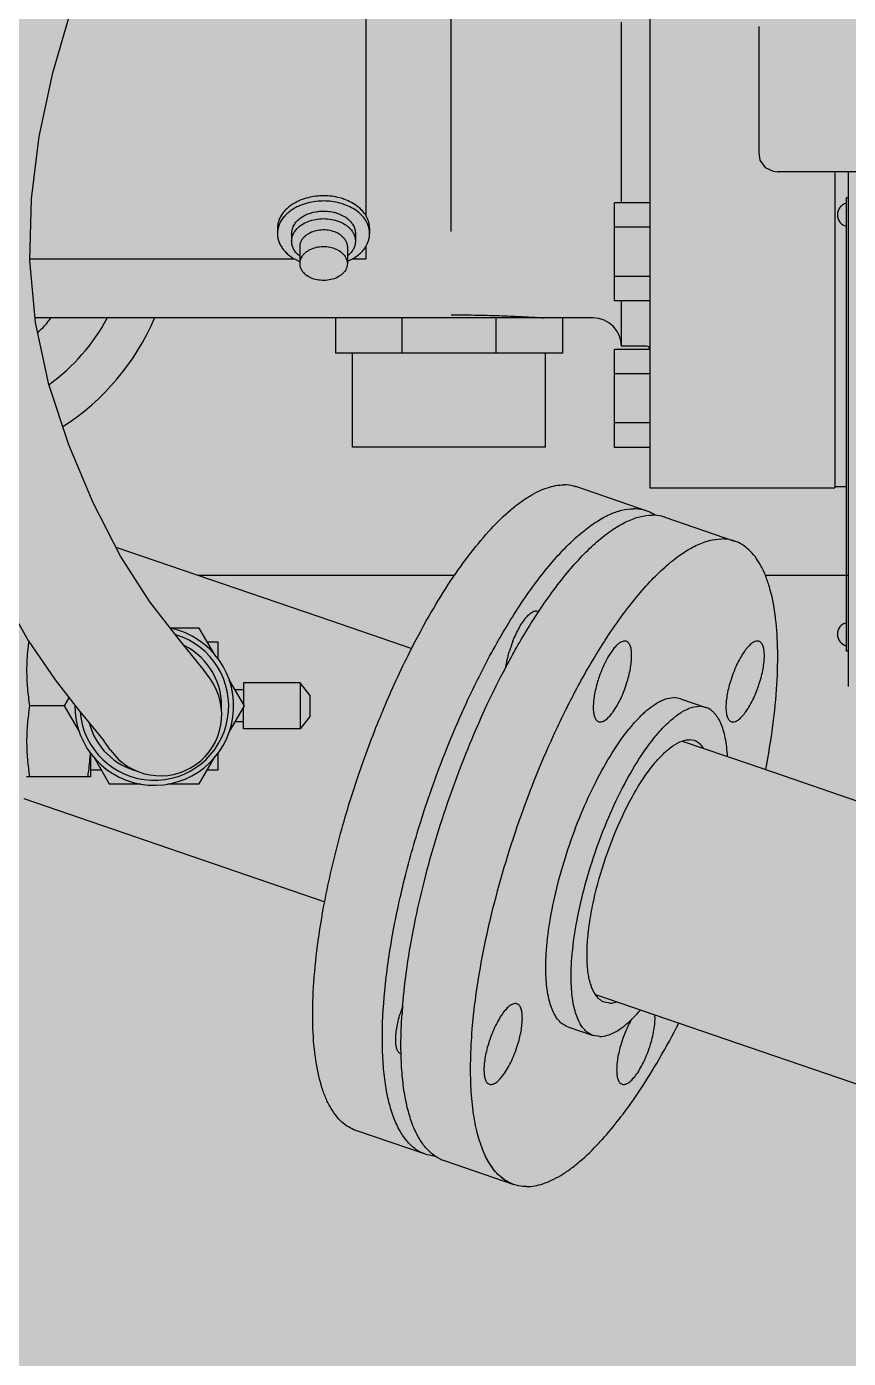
# Model space of a CAD drawing. Extents: x -18489 to 195597, y -1599 to 112111.
# Drawn here: x -16812.35 to -16793.97, y 1534.16 to 1563.96 of the extents above; entities that cross this region are included whole.
import ezdxf

# ---------------------------------------------------------------- set-up
doc = ezdxf.new("R2010")
doc.units = 0
doc.header["$LTSCALE"] = 100
for name, color, linetype in [('188K-SM-03-F10-MECH-EQ-Y2257103$0$0 Xref', 8, 'Continuous'), ('188K-SM-03-F10-MECH-EQ-Y2257103$0$M-EQU-FOUNDATION', 8, 'Continuous'), ('188K-SM-03-F10-MECH-EQ-Y2257103$0$Micron CUP L10 HVAC EQU$0$M-MECH-EQU', 136, 'Continuous'), ('188K-SM-03-F10-MECH-EQ-Y2257103$0$Micron CUP L10 HVAC EQU$0$M-PHASE1 AREA', 252, 'Continuous')]:
    doc.layers.add(name, color=color, linetype=linetype)
pattern_1 = [(50, (4473.52, 709.2), (54.6554, -4.78173), [5.715, -62.865]), (355, (4473.52, 709.2), (-10.57303, 57.31705), [4.572, -50.29218]), (100.45144, (4478.076, 708.8), (44.08237, 52.53533), [4.857, -53.42707]), (46.1842, (4473.52, 724.44), (81.32371, -12.6127), [8.5725, -94.2975]), (96.63556, (4480.3, 723.39), (71.22124, 74.22784), [7.2855, -80.14068]), (351.18415, (4473.52, 724.44), (71.22124, 74.22784), [6.858, -75.43792]), (21, (4481.14, 720.63), (45.48432, -30.67956), [5.715, -62.865]), (326, (4481.14, 720.63), (18.54061, 55.25639), [4.572, -50.292]), (71.45144, (4484.93, 718.07), (64.02493, 24.57683), [4.857, -53.42698]), (37.5, (4473.521, 709.2), (0.926581, 25.366512), [0, -49.6824, 0, -51.054, 0, -50.4825]), (7.5, (4473.52, 709.2), (20.0459, 30.054172), [0, -29.1084, 0, -48.5394, 0, -19.2405]), (327.5, (4456.529, 709.2), (40.677179, -1.718623), [0, -19.05, 0, -59.436, 0, -78.867]), (317.5, (4448.91, 709.2), (44.438754, 7.62795), [0, -24.765, 0, -39.4716, 0, -56.007])]

# ---------------------------------------------------------------- blocks, each defined once
blk = doc.blocks.new('188K-SM-03-F10-MECH-EQ-Y2257103$0$Micron CUP L10 HVAC EQU$0$A$C0c53ceb0')
at = {"layer": '188K-SM-03-F10-MECH-EQ-Y2257103$0$Micron CUP L10 HVAC EQU$0$M-PHASE1 AREA'}
for p, q in [((-6552.64863, 6612.74855), (-6552.64863, 6362.18751)), ((-6597.05185, 6419.57979), (-6597.05185, 6582.57755)), ((-6616.0818, 6423.06533), (-6616.0818, 6567.44712)), ((-6686.13452, 6455.14345), (-6681.886, 6469.76566)), ((-6558.99194, 6426.02698), (-6558.99194, 6466.44595)), ((-6528.29029, 6465.44931), (-6528.29029, 6437.16532)), ((-6689.17047, 6440.84187), (-6686.13452, 6455.14345)), ((-6690.92038, 6426.89927), (-6689.17047, 6440.84187)), ((-6528.29024, 6437.16659), (-6528.00289, 6435.57803)), ((-6528.00289, 6435.57803), (-6526.84024, 6433.94153)), ((-6526.84024, 6433.94153), (-6525.04075, 6433.07151)), ((-6525.04075, 6433.07151), (-6524.08415, 6432.97517)), ((-6499.47718, 6432.975), (-6524.09996, 6432.975)), ((-6511.29019, 6432.975), (-6511.29019, 6362.18751)), ((-6508.2454, 6432.975), (-6508.2454, 6317.78936)), ((-6691.27552, 6413.10517), (-6690.92038, 6426.89927)), ((-6508.65137, 6325.65), (-6508.65137, 6427.14308)), ((-6508.2454, 6427.14308), (-6508.65137, 6427.14308)), ((-6560.56509, 6404.05308), (-6560.56509, 6426.02698)), ((-6552.64863, 6426.02698), (-6560.56509, 6426.02698)), ((-6552.64863, 6420.5335), (-6560.56509, 6420.5335)), ((-6635.90467, 6420.30021), (-6635.90467, 6419.134)), ((-6632.72667, 6419.134), (-6632.72667, 6417.42955)), ((-6618.46689, 6419.134), (-6618.46689, 6417.42955)), ((-6615.28889, 6420.30021), (-6615.28889, 6419.134)), ((-6630.92517, 6416.17363), (-6630.92517, 6412.4059)), ((-6620.26839, 6416.17363), (-6620.26839, 6412.4059)), ((-6616.0818, 6413.48239), (-6616.0818, 6416.36887)), ((-6689.9986, 6399.25726), (-6691.27552, 6413.10517)), ((-6691.26581, 6413.48239), (-6632.07664, 6413.48239)), ((-6619.11692, 6413.48239), (-6616.0818, 6413.48239)), ((-6552.64863, 6409.54655), (-6560.56509, 6409.54655)), ((-6552.64863, 6404.05308), (-6560.56509, 6404.05308)), ((-6558.99194, 6393.90409), (-6558.99194, 6404.05308)), ((-6565.33526, 6400.24741), (-6690.0899, 6400.24741)), ((-6622.93259, 6400.24741), (-6622.93259, 6392.3817)), ((-6608.06927, 6400.24741), (-6608.06927, 6392.3817)), ((-6587.04936, 6400.24741), (-6587.04936, 6392.3817)), ((-6572.18604, 6400.24741), (-6572.18604, 6392.3817)), ((-6686.99442, 6385.38094), (-6689.9986, 6399.25726)), ((-6553.40982, 6393.90409), (-6558.99194, 6393.90409)), ((-6572.18604, 6392.3817), (-6622.93259, 6392.3817)), ((-6619.1266, 6371.32188), (-6619.1266, 6392.3817)), ((-6575.99203, 6371.32188), (-6575.99203, 6392.3817)), ((-6560.56509, 6371.24544), (-6560.56509, 6393.21934)), ((-6552.64863, 6393.21934), (-6560.56509, 6393.21934)), ((-6552.64863, 6387.72586), (-6560.56509, 6387.72586)), ((-6682.52157, 6371.82259), (-6686.99442, 6385.38094)), ((-6552.64863, 6376.73892), (-6560.56509, 6376.73892)), ((-6677.09435, 6358.84104), (-6682.52157, 6371.82259)), ((-6575.99203, 6371.32188), (-6619.1266, 6371.32188)), ((-6552.64863, 6371.24544), (-6560.56509, 6371.24544)), ((-6553.42083, 6357.07988), (-6568.98906, 6362.41756)), ((-6552.64863, 6362.18751), (-6511.29019, 6362.18751)), ((-6508.65137, 6362.44124), (-6511.29019, 6362.44124)), ((-6671.01346, 6346.93289), (-6677.09435, 6358.84104)), ((-6549.25296, 6355.6509), (-6533.68474, 6350.31322)), ((-6672.05087, 6348.96443), (-6624.01095, 6332.4936)), ((-6664.46543, 6336.71387), (-6671.01346, 6346.93289)), ((-6653.63404, 6342.65009), (-6624.01095, 6342.65009)), ((-6624.01095, 6342.65009), (-6596.26945, 6342.65009)), ((-6526.84126, 6342.65009), (-6522.84772, 6342.65009)), ((-6522.84772, 6342.65009), (-6508.2454, 6342.65009)), ((-6698.00861, 6339.23412), (-6691.66425, 6328.07411)), ((-6657.84782, 6328.28248), (-6664.46543, 6336.71387)), ((-6624.01095, 6332.4936), (-6605.87738, 6326.27638)), ((-6691.66425, 6328.07411), (-6685.64093, 6319.24847)), ((-6653.36964, 6330.85152), (-6659.8642, 6330.85152)), ((-6652.23806, 6321.29579), (-6657.84782, 6328.28248)), ((-6649.88579, 6324.81731), (-6653.36964, 6330.85152)), ((-6649.16855, 6327.67986), (-6651.53849, 6327.67986)), ((-6649.16855, 6323.92429), (-6649.16855, 6327.67986)), ((-6508.2454, 6325.65), (-6508.65137, 6325.65)), ((-6685.64093, 6319.24847), (-6680.44921, 6312.61748)), ((-6650.87329, 6319.36307), (-6652.25679, 6321.32232)), ((-6643.29827, 6313.40739), (-6646.68692, 6319.2767)), ((-6643.49575, 6316.97551), (-6645.35833, 6316.97551)), ((-6643.49575, 6318.56134), (-6643.49575, 6313.74944)), ((-6630.80912, 6318.56134), (-6643.49575, 6318.56134)), ((-6630.80912, 6318.56134), (-6630.80912, 6308.25345)), ((-6628.67963, 6315.78614), (-6630.80912, 6318.56134)), ((-6683.58375, 6313.40739), (-6691.32646, 6313.40739)), ((-6682.51585, 6315.25705), (-6683.58375, 6313.40739)), ((-6683.58375, 6313.40739), (-6680.19511, 6307.53809)), ((-6646.68692, 6307.53809), (-6643.29827, 6313.40739)), ((-6643.49575, 6308.25345), (-6643.49575, 6313.06535)), ((-6628.67963, 6315.78614), (-6628.67963, 6311.02865)), ((-6545.78162, 6315.03065), (-6547.2368, 6315.26707)), ((-6545.78162, 6315.03066), (-6540.12045, 6313.08968)), ((-6540.12045, 6313.08967), (-6541.57563, 6313.32609)), ((-6680.44921, 6312.61748), (-6676.5575, 6307.92401)), ((-6628.67963, 6311.02865), (-6630.80912, 6308.25345)), ((-6676.5575, 6307.92401), (-6674.63667, 6305.50865)), ((-6643.49575, 6309.83928), (-6645.35833, 6309.83928)), ((-6630.80912, 6308.25345), (-6643.49575, 6308.25345)), ((-6673.23805, 6303.5366), (-6674.63667, 6305.50865)), ((-6545.41599, 6305.54676), (-6530.44701, 6300.41454)), ((-6542.6715, 6305.64911), (-6543.83183, 6305.83765)), ((-6677.71348, 6302.8905), (-6677.71348, 6297.54237)), ((-6676.99623, 6301.99748), (-6673.51238, 6295.96327)), ((-6653.36964, 6295.96327), (-6649.88579, 6301.99748)), ((-6649.16855, 6299.13493), (-6649.16855, 6302.8905)), ((-6677.71348, 6299.13493), (-6675.34354, 6299.13493)), ((-6651.53849, 6299.13493), (-6649.16855, 6299.13493)), ((-6530.44701, 6300.41454), (-6522.84772, 6297.80907)), ((-6677.71528, 6297.54224), (-6691.98414, 6297.54224)), ((-6673.51238, 6295.96327), (-6666.44486, 6295.96327)), ((-6660.43716, 6295.96327), (-6653.36964, 6295.96327)), ((-6522.84772, 6297.80907), (-6503.81777, 6291.28451)), ((-6692.62027, 6292.65497), (-6625.31755, 6269.57975)), ((-6564.77537, 6248.82244), (-6530.44701, 6237.05271)), ((-6561.59032, 6246.89638), (-6562.75065, 6247.08493)), ((-6570.96288, 6241.58533), (-6565.3017, 6239.64435)), ((-6563.84652, 6239.40794), (-6565.3017, 6239.64436)), ((-6530.44701, 6237.05271), (-6348.01529, 6174.50469)), ((-6602.79585, 6213.06942), (-6618.36407, 6218.4071)), ((-6598.62798, 6211.64044), (-6585.21554, 6207.04189)), ((-6585.21554, 6207.04189), (-6583.05975, 6206.30276))]:
    blk.add_line(p, q, dxfattribs=at)
for centre, radius, start, end in [((-6508.06499, 6423.33709), 2.62893, 102.8882277, 257.1117723), ((-6627.29664, 6416.20454), 5.83906, 129.8408753, 132.6766715), ((-6627.1529, 6416.0348), 6.06149, 128.88864, 129.8562715), ((-6624.44721, 6417.19072), 6.74451, 54.7555958, 57.5184151), ((-6623.74253, 6416.37064), 5.61228, 45.6272029, 46.99343), ((-6623.67759, 6416.43741), 5.51914, 45.2805899, 45.6243518), ((-6623.89706, 6418.65259), 5.8377, 308.5389586, 313.6285733), ((-6626.40248, 6423.49144), 11.52164, 244.948865, 246.842348), ((-6627.14588, 6418.83221), 6.07203, 229.7327654, 231.3009778), ((-6624.77996, 6423.46483), 11.4928, 293.1588691, 296.1903204), ((-6713.05165, 6421.26727), 33.85766, 314.0803287, 321.6232168), ((-6713.05165, 6421.26727), 44.40322, 306.0008512, 331.6940682), ((-6713.05165, 6421.26727), 53.9182, 302.761164, 337.019385), ((-6565.33526, 6393.90409), 6.34332, 0, 90), ((-6553.40982, 6393.1429), 0.7612, 0, 90), ((-6556.19867, 6349.00805), 8.53644, 59.7059698, 71.0096544), ((-6556.41972, 6348.62311), 8.98033, 56.1536562, 59.7270916), ((-6577.98392, 6333.63286), 1.06798, 59.7421955, 71.0148668), ((-6508.06499, 6329.45599), 2.62893, 102.8882277, 257.1117723), ((-6663.44101, 6313.40739), 17.76129, 179.4918713, 78.067415), ((-6663.44101, 6313.40739), 16.63994, 184.7585806, 73.1852429), ((-6454.26149, 6257.97268), 129.07766, 147.0766609, 147.2622384), ((-6663.44101, 6313.40739), 15.06538, 355.3712204, 63.1956997), ((-6556.73274, 6317.41715), 28.51465, 158.4672812, 163.2349179), ((-6662.07019, 6311.47035), 13.70034, 215.3903264, 35.1800948), ((-6663.44101, 6313.40739), 15.06538, 194.5690991, 256.3611286), ((-6524.41103, 6281.73989), 42.22364, 140.4148793, 141.1806173), ((-6526.4487, 6283.42633), 39.57861, 139.0674371, 140.4167), ((-6581.08815, 6236.25123), 28.6096, 159.4954625, 163.2275387), ((-6486.7038, 6236.42292), 121.60391, 175.3740211, 176.2145527), ((-6595.87864, 6219.64597), 8.46448, 243.8675943, 251.046)]:
    blk.add_arc(centre, radius, start, end, dxfattribs=at)
for points, knots in [([(-6630.36557, 6426.76206), (-6631.16445, 6426.46727), (-6632.30173, 6425.90923), (-6633.60794, 6424.92253), (-6634.4217, 6424.1103), (-6635.07307, 6423.22552), (-6635.54914, 6422.28357), (-6635.83942, 6421.30238), (-6635.90467, 6420.6317), (-6635.90467, 6420.30021)], [0, 0, 0, 0, 0.282453329, 0.415182561, 0.541745185, 0.662447936, 0.77810747, 0.890044774, 1, 1, 1, 1]), ([(-6625.59678, 6427.58898), (-6626.00928, 6427.58898), (-6627.62605, 6427.52054), (-6629.23469, 6427.17936), (-6630.36557, 6426.76206)], [0, 0, 0, 0, 0.254957247, 1, 1, 1, 1]), ([(-6625.59678, 6426.42278), (-6626.00928, 6426.42278), (-6627.62605, 6426.35434), (-6629.23469, 6426.01316), (-6630.36557, 6425.59585)], [0, 0, 0, 0, 0.254957247, 1, 1, 1, 1]), ([(-6620.82799, 6426.76206), (-6621.19884, 6426.89891), (-6622.74326, 6427.38583), (-6624.37402, 6427.58898), (-6625.59678, 6427.58898)], [0, 0, 0, 0, 0.244303598, 1, 1, 1, 1]), ([(-6620.82799, 6425.59585), (-6621.19884, 6425.7327), (-6622.74326, 6426.21962), (-6624.37402, 6426.42278), (-6625.59678, 6426.42278)], [0, 0, 0, 0, 0.244303598, 1, 1, 1, 1]), ([(-6616.06268, 6423.07089), (-6616.29746, 6423.47487), (-6616.87601, 6424.2559), (-6617.98179, 6425.26751), (-6619.31512, 6426.12587), (-6620.30709, 6426.56984), (-6620.82799, 6426.76206)], [0, 0, 0, 0, 0.228329103, 0.471045062, 0.728675928, 1, 1, 1, 1]), ([(-6630.36557, 6425.59585), (-6631.16445, 6425.30106), (-6632.30173, 6424.74303), (-6633.60794, 6423.75633), (-6634.4217, 6422.9441), (-6635.07307, 6422.05932), (-6635.54914, 6421.11737), (-6635.83942, 6420.13617), (-6635.90467, 6419.46549), (-6635.90467, 6419.134)], [0, 0, 0, 0, 0.282453329, 0.415182561, 0.541745185, 0.662447936, 0.77810747, 0.890044774, 1, 1, 1, 1]), ([(-6630.36385, 6422.88302), (-6630.14243, 6423.02381), (-6629.18381, 6423.55924), (-6628.11589, 6423.8882), (-6627.29404, 6424.03066)], [0, 0, 0, 0, 0.23929935, 1, 1, 1, 1]), ([(-6627.29404, 6424.03066), (-6626.96321, 6424.088), (-6625.63197, 6424.24807), (-6624.26743, 6424.14064), (-6623.29124, 6423.90473)], [0, 0, 0, 0, 0.250558288, 1, 1, 1, 1]), ([(-6623.29124, 6423.90473), (-6623.06624, 6423.85035), (-6622.2073, 6423.60871), (-6621.38265, 6423.23511), (-6620.82522, 6422.88014)], [0, 0, 0, 0, 0.259403393, 1, 1, 1, 1]), ([(-6616.06268, 6421.90469), (-6616.29746, 6422.30866), (-6616.87601, 6423.08969), (-6617.98179, 6424.10131), (-6619.31512, 6424.95966), (-6620.30709, 6425.40364), (-6620.82799, 6425.59585)], [0, 0, 0, 0, 0.228329103, 0.471045062, 0.728675928, 1, 1, 1, 1]), ([(-6632.72666, 6419.134), (-6632.72668, 6419.48754), (-6632.61649, 6420.21325), (-6632.13665, 6421.23415), (-6631.37227, 6422.15305), (-6630.72095, 6422.65597), (-6630.36385, 6422.88302)], [0, 0, 0, 0, 0.229878134, 0.469193344, 0.724849465, 1, 1, 1, 1]), ([(-6632.72666, 6417.42955), (-6632.72667, 6417.70499), (-6632.66096, 6418.26498), (-6632.37048, 6419.07443), (-6631.89844, 6419.83599), (-6631.48423, 6420.2857), (-6631.25471, 6420.49736)], [0, 0, 0, 0, 0.236311373, 0.47868463, 0.732142065, 1, 1, 1, 1]), ([(-6630.95835, 6420.75286), (-6630.82035, 6420.86418), (-6630.2261, 6421.30241), (-6629.56103, 6421.64119), (-6629.03882, 6421.84472)], [0, 0, 0, 0, 0.240318239, 1, 1, 1, 1]), ([(-6629.03882, 6421.84472), (-6628.5001, 6422.0547), (-6627.35939, 6422.36926), (-6625.58598, 6422.52382), (-6623.81324, 6422.3655), (-6622.67366, 6422.04849), (-6622.13577, 6421.83731)], [0, 0, 0, 0, 0.246137616, 0.500095833, 0.754005293, 1, 1, 1, 1]), ([(-6622.13577, 6421.83731), (-6621.99235, 6421.781), (-6621.44205, 6421.54723), (-6620.91755, 6421.25072), (-6620.55519, 6420.99449)], [0, 0, 0, 0, 0.257701899, 1, 1, 1, 1]), ([(-6620.55519, 6422.69894), (-6620.23663, 6422.47369), (-6619.65739, 6421.98165), (-6618.9834, 6421.10391), (-6618.56294, 6420.14251), (-6618.46692, 6419.46502), (-6618.4669, 6419.134)], [0, 0, 0, 0, 0.273138985, 0.528101816, 0.76826059, 1, 1, 1, 1]), ([(-6620.55519, 6420.99449), (-6620.49806, 6420.9541), (-6620.27601, 6420.79166), (-6620.0645, 6420.6147), (-6619.91449, 6420.47477)], [0, 0, 0, 0, 0.254324237, 1, 1, 1, 1]), ([(-6619.79413, 6420.3591), (-6619.58602, 6420.15301), (-6619.21126, 6419.71771), (-6618.7864, 6418.98936), (-6618.52571, 6418.22039), (-6618.46691, 6417.69057), (-6618.4669, 6417.42955)], [0, 0, 0, 0, 0.266460067, 0.519561979, 0.762529675, 1, 1, 1, 1]), ([(-6615.28889, 6420.30021), (-6615.28889, 6420.53724), (-6615.32194, 6421.01416), (-6615.46984, 6421.7208), (-6615.71444, 6422.41336), (-6615.93723, 6422.85504), (-6616.06268, 6423.07089)], [0, 0, 0, 0, 0.244493334, 0.491275134, 0.742487277, 1, 1, 1, 1]), ([(-6615.28889, 6419.134), (-6615.28889, 6419.37103), (-6615.32194, 6419.84796), (-6615.46984, 6420.5546), (-6615.71444, 6421.24716), (-6615.93723, 6421.68884), (-6616.06268, 6421.90469)], [0, 0, 0, 0, 0.244493334, 0.491275134, 0.742487277, 1, 1, 1, 1]), ([(-6635.90467, 6419.134), (-6635.90467, 6418.83396), (-6635.8514, 6418.22814), (-6635.61388, 6417.33761), (-6635.22303, 6416.47594), (-6634.68584, 6415.65674), (-6634.01109, 6414.89186), (-6632.92167, 6413.94116), (-6631.96127, 6413.3716), (-6631.28105, 6413.05364)], [0, 0, 0, 0, 0.11174478, 0.225149291, 0.341705381, 0.462607147, 0.588678042, 0.720351669, 1, 1, 1, 1]), ([(-6631.07056, 6414.19902), (-6631.3271, 6414.41636), (-6631.79112, 6414.88171), (-6632.3233, 6415.68196), (-6632.65211, 6416.5399), (-6632.72664, 6417.13662), (-6632.72666, 6417.42955)], [0, 0, 0, 0, 0.269589268, 0.523473206, 0.765125106, 1, 1, 1, 1]), ([(-6621.82904, 6418.83783), (-6622.21503, 6419.11077), (-6623.09787, 6419.56203), (-6624.56443, 6419.92422), (-6626.11536, 6419.97702), (-6627.62353, 6419.71593), (-6628.76977, 6419.24206), (-6629.5457, 6418.72345), (-6630.03179, 6418.28648), (-6630.42292, 6417.80258), (-6630.70999, 6417.28143), (-6630.88561, 6416.73448), (-6630.92514, 6416.35892), (-6630.92516, 6416.17363)], [0, 0, 0, 0, 0.127053078, 0.263099053, 0.403097074, 0.541096162, 0.67159514, 0.73291269, 0.791219579, 0.846585546, 0.899365164, 0.950204551, 1, 1, 1, 1]), ([(-6621.82904, 6418.83783), (-6621.59097, 6418.66949), (-6621.15809, 6418.30177), (-6620.65438, 6417.64581), (-6620.34018, 6416.92732), (-6620.26838, 6416.42101), (-6620.2684, 6416.17363)], [0, 0, 0, 0, 0.273135441, 0.528102832, 0.768261134, 1, 1, 1, 1]), ([(-6618.4669, 6417.42955), (-6618.46688, 6417.16097), (-6618.52928, 6416.61535), (-6618.80537, 6415.82513), (-6619.25468, 6415.07923), (-6619.64992, 6414.63621), (-6619.86915, 6414.42709)], [0, 0, 0, 0, 0.236865489, 0.479520859, 0.732808027, 1, 1, 1, 1]), ([(-6616.06268, 6416.36331), (-6615.93723, 6416.57917), (-6615.71444, 6417.02084), (-6615.46984, 6417.7134), (-6615.32194, 6418.42004), (-6615.28889, 6418.89697), (-6615.28889, 6419.134)], [0, 0, 0, 0, 0.257512723, 0.508724866, 0.755506666, 1, 1, 1, 1]), ([(-6621.82904, 6415.07009), (-6622.21503, 6415.34303), (-6623.09787, 6415.79429), (-6624.56443, 6416.15648), (-6626.11536, 6416.20929), (-6627.62353, 6415.94819), (-6628.76977, 6415.47432), (-6629.5457, 6414.95571), (-6630.03179, 6414.51874), (-6630.42292, 6414.03484), (-6630.70999, 6413.5137), (-6630.88561, 6412.96674), (-6630.92514, 6412.59118), (-6630.92516, 6412.4059)], [0, 0, 0, 0, 0.127053078, 0.263099053, 0.403097074, 0.541096163, 0.67159514, 0.73291269, 0.791219579, 0.846585546, 0.899365164, 0.950204551, 1, 1, 1, 1]), ([(-6621.82904, 6415.07009), (-6621.59097, 6414.90175), (-6621.15809, 6414.53403), (-6620.65438, 6413.87808), (-6620.34018, 6413.15959), (-6620.26838, 6412.65328), (-6620.2684, 6412.4059)], [0, 0, 0, 0, 0.27313544, 0.528102832, 0.768261134, 1, 1, 1, 1]), ([(-6619.70756, 6413.15196), (-6619.31251, 6413.34643), (-6618.56176, 6413.77268), (-6617.5536, 6414.53583), (-6616.70789, 6415.39428), (-6616.25386, 6416.03435), (-6616.06268, 6416.36331)], [0, 0, 0, 0, 0.268332212, 0.524486576, 0.768135983, 1, 1, 1, 1]), ([(-6630.92516, 6412.4059), (-6630.92517, 6412.15852), (-6630.85338, 6411.65221), (-6630.53918, 6410.93372), (-6630.03547, 6410.27776), (-6629.60258, 6409.91004), (-6629.36452, 6409.7417)], [0, 0, 0, 0, 0.231738866, 0.471897168, 0.72686456, 1, 1, 1, 1]), ([(-6620.2684, 6412.4059), (-6620.26842, 6412.22062), (-6620.30795, 6411.84505), (-6620.48357, 6411.2981), (-6620.77064, 6410.77695), (-6621.16177, 6410.29305), (-6621.64785, 6409.85608), (-6622.42379, 6409.33747), (-6623.57003, 6408.8636), (-6625.0782, 6408.60251), (-6626.62913, 6408.65531), (-6628.09569, 6409.0175), (-6628.97852, 6409.46876), (-6629.36452, 6409.7417)], [0, 0, 0, 0, 0.049795449, 0.100634836, 0.153414454, 0.20878042, 0.26708731, 0.32840486, 0.458903838, 0.596902926, 0.736900947, 0.872946922, 1, 1, 1, 1]), ([(-6597.05185, 6400.94143), (-6595.0624, 6400.93866), (-6591.07947, 6400.90441), (-6585.53133, 6400.74505), (-6581.01295, 6400.54343), (-6577.91256, 6400.36567), (-6576.8087, 6400.29494), (-6576.49632, 6400.27462)], [0, 0, 0, 0, 0.208244611, 0.416489221, 0.624733832, 0.832978442, 1, 1, 1, 1]), ([(-6605.88713, 6326.30505), (-6604.51763, 6328.99137), (-6601.7398, 6334.12614), (-6597.32094, 6341.29954), (-6592.84441, 6347.60487), (-6588.38679, 6352.93618), (-6584.6162, 6356.62893), (-6581.65399, 6358.98081), (-6579.5681, 6360.38237), (-6577.53873, 6361.48395), (-6575.02893, 6362.50339), (-6573.08209, 6362.8811), (-6571.84236, 6362.8811)], [0, 0, 0, 0, 0.17502228, 0.338682192, 0.488765456, 0.623477771, 0.741601078, 0.79431391, 0.842830812, 0.887310638, 0.928038907, 1, 1, 1, 1]), ([(-6568.98906, 6362.41756), (-6569.21434, 6362.4948), (-6570.14133, 6362.76928), (-6571.11441, 6362.8811), (-6571.84236, 6362.8811)], [0, 0, 0, 0, 0.246512659, 1, 1, 1, 1]), ([(-6594.68251, 6311.82156), (-6594.39296, 6312.47003), (-6594.10007, 6313.11697), (-6593.80382, 6313.76237), (-6593.51852, 6314.38392), (-6591.36068, 6319.02356), (-6587.18124, 6327.18307), (-6581.77051, 6335.98605), (-6577.31773, 6342.13688), (-6574.09139, 6346.09723), (-6570.9016, 6349.51718), (-6567.77504, 6352.36782), (-6564.73689, 6354.62581), (-6561.8074, 6356.27207), (-6559.00568, 6357.28976), (-6557.14826, 6357.54343), (-6556.27413, 6357.54343)], [0.6285498759, 0.6285498759, 0.6285498759, 0.6285498759, 0.6413484823, 0.6413484823, 0.6413484823, 0.6536741834, 0.7335668298, 0.8064703139, 0.8396587301, 0.8703837437, 0.8984901873, 0.9238833186, 0.9465488665, 0.9665839803, 0.9842432576, 1, 1, 1, 1]), ([(-6577.46525, 6334.55359), (-6576.37612, 6336.19809), (-6574.20238, 6339.31635), (-6570.82365, 6343.62111), (-6567.47619, 6347.34506), (-6564.19112, 6350.45366), (-6560.99752, 6352.91921), (-6557.91875, 6354.71925), (-6554.97639, 6355.83453), (-6553.02267, 6356.11444), (-6552.10626, 6356.11444)], [0, 0, 0, 0, 0.172339253, 0.33193667, 0.47784767, 0.609454025, 0.726573735, 0.829633383, 0.919930796, 1, 1, 1, 1]), ([(-6553.42083, 6357.07988), (-6553.64611, 6357.15712), (-6554.57311, 6357.43161), (-6555.54619, 6357.54343), (-6556.27413, 6357.54343)], [0, 0, 0, 0, 0.246512659, 1, 1, 1, 1]), ([(-6549.25296, 6355.6509), (-6549.47824, 6355.72814), (-6550.40524, 6356.00262), (-6551.37832, 6356.11444), (-6552.10626, 6356.11444)], [0, 0, 0, 0, 0.246512659, 1, 1, 1, 1]), ([(-6562.60909, 6328.12851), (-6561.49357, 6329.85129), (-6559.26509, 6333.11962), (-6555.79605, 6337.63596), (-6552.35459, 6341.54719), (-6548.97451, 6344.81511), (-6545.68747, 6347.40908), (-6542.51885, 6349.30445), (-6539.49186, 6350.48039), (-6537.4799, 6350.77677), (-6536.53804, 6350.77677)], [0, 0, 0, 0, 0.172789158, 0.332852598, 0.479156882, 0.61100323, 0.728141116, 0.83094782, 0.920706297, 1, 1, 1, 1]), ([(-6533.68474, 6350.31322), (-6533.91002, 6350.39046), (-6534.83701, 6350.66495), (-6535.8101, 6350.77677), (-6536.53804, 6350.77677)], [0, 0, 0, 0, 0.246512659, 1, 1, 1, 1]), ([(-6526.70741, 6299.15627), (-6526.08159, 6302.42541), (-6525.04541, 6308.75719), (-6524.13346, 6317.91752), (-6523.92977, 6326.2486), (-6524.43646, 6333.57939), (-6525.48242, 6338.96733), (-6526.72489, 6342.61037), (-6527.78451, 6344.88224), (-6529.01064, 6346.80752), (-6530.40202, 6348.37488), (-6531.95463, 6349.57033), (-6533.10205, 6350.11344), (-6533.68474, 6350.31322)], [0, 0, 0, 0, 0.182922154, 0.352359246, 0.505542464, 0.640344416, 0.755560139, 0.8058752, 0.851552254, 0.893005117, 0.930889841, 0.966147698, 1, 1, 1, 1]), ([(-6584.8477, 6322.04633), (-6584.25675, 6323.16174), (-6581.94354, 6327.41561), (-6579.44197, 6331.56889), (-6577.46525, 6334.55359)], [0, 0, 0, 0, 0.260683887, 1, 1, 1, 1]), ([(-6583.2573, 6327.88296), (-6583.05361, 6328.39908), (-6582.62666, 6329.39392), (-6581.91745, 6330.79189), (-6581.17253, 6332.02801), (-6580.41544, 6333.06411), (-6579.66935, 6333.87092), (-6578.95268, 6334.42605), (-6578.27185, 6334.72102), (-6577.8202, 6334.70574), (-6577.63648, 6334.64275)], [0, 0, 0, 0, 0.179452288, 0.349868155, 0.50661547, 0.64571373, 0.764239261, 0.860880767, 0.937187642, 1, 1, 1, 1]), ([(-6557.90039, 6327.87609), (-6558.02086, 6327.91739), (-6558.2929, 6327.95629), (-6558.72255, 6327.87306), (-6559.17596, 6327.66242), (-6559.4684, 6327.45723), (-6559.61869, 6327.33786)], [0, 0, 0, 0, 0.204137998, 0.429838456, 0.692360616, 1, 1, 1, 1]), ([(-6528.22701, 6327.87609), (-6528.33279, 6327.91236), (-6528.56707, 6327.95167), (-6528.9385, 6327.90175), (-6529.33071, 6327.75148), (-6529.91636, 6327.39827), (-6530.67143, 6326.69901), (-6531.55275, 6325.58447), (-6532.42797, 6324.18278), (-6533.25861, 6322.55328), (-6534.00816, 6320.76505), (-6534.43368, 6319.51351), (-6534.62591, 6318.8755)], [0, 0, 0, 0, 0.028788661, 0.059983047, 0.095405228, 0.136177069, 0.235384834, 0.358095336, 0.501262848, 0.66002514, 0.828464253, 1, 1, 1, 1]), ([(-6691.52889, 6327.86639), (-6691.60076, 6327.32505), (-6691.85952, 6325.15889), (-6691.98414, 6322.97549), (-6691.98414, 6321.33997)], [0, 0, 0, 0, 0.25031623, 1, 1, 1, 1]), ([(-6612.54713, 6311.82156), (-6612.3143, 6312.38319), (-6612.07923, 6312.94389), (-6611.84182, 6313.5036), (-6610.00352, 6317.83743), (-6608.02461, 6322.11233), (-6605.88713, 6326.30505)], [0.7350048304, 0.7350048304, 0.7350048304, 0.7350048304, 0.7653142072, 0.7653142072, 0.7653142072, 1, 1, 1, 1]), ([(-6584.85272, 6322.00308), (-6584.8115, 6322.29574), (-6584.61008, 6323.52351), (-6584.30898, 6324.73409), (-6584.03538, 6325.64216)], [0, 0, 0, 0, 0.237590914, 1, 1, 1, 1]), ([(-6571.77682, 6311.82156), (-6571.49795, 6312.38381), (-6571.21809, 6312.94557), (-6570.93538, 6313.5059), (-6570.19414, 6314.975), (-6567.66399, 6319.82786), (-6564.90472, 6324.55915), (-6562.83575, 6327.77721)], [0.2330609579, 0.2330609579, 0.2330609579, 0.2330609579, 0.3119730375, 0.3119730375, 0.3119730375, 0.5188689818, 1, 1, 1, 1]), ([(-6559.61869, 6327.33786), (-6559.84178, 6327.16067), (-6560.29089, 6326.73425), (-6561.19095, 6325.65481), (-6562.26792, 6323.932), (-6563.40037, 6321.53956), (-6564.02463, 6319.7871), (-6564.29929, 6318.8755)], [0, 0, 0, 0, 0.087388632, 0.189204341, 0.430534764, 0.70795743, 1, 1, 1, 1]), ([(-6557.67332, 6318.8755), (-6557.50994, 6319.41775), (-6557.22252, 6320.48644), (-6556.90629, 6322.05895), (-6556.72119, 6323.52706), (-6556.6723, 6324.84322), (-6556.75979, 6325.96802), (-6556.98287, 6326.87033), (-6557.34109, 6327.53917), (-6557.71347, 6327.812), (-6557.90039, 6327.87609)], [0, 0, 0, 0, 0.178866388, 0.349259442, 0.506223954, 0.645713435, 0.76459029, 0.861404161, 0.937590294, 1, 1, 1, 1]), ([(-6527.99994, 6318.8755), (-6527.83656, 6319.41775), (-6527.54914, 6320.48644), (-6527.23291, 6322.05895), (-6527.04781, 6323.52706), (-6526.99892, 6324.84322), (-6527.08641, 6325.96802), (-6527.30949, 6326.87033), (-6527.66771, 6327.53917), (-6528.04008, 6327.812), (-6528.22701, 6327.87609)], [0, 0, 0, 0, 0.178866388, 0.349259442, 0.506223954, 0.645713435, 0.76459029, 0.861404161, 0.937590294, 1, 1, 1, 1]), ([(-6589.87155, 6311.82156), (-6589.57409, 6312.47459), (-6589.2732, 6313.12596), (-6588.9688, 6313.77565), (-6587.66153, 6316.56578), (-6586.28956, 6319.32485), (-6584.8477, 6322.04633)], [0.8570991359, 0.8570991359, 0.8570991359, 0.8570991359, 0.8840893115, 0.8840893115, 0.8840893115, 1, 1, 1, 1]), ([(-6691.98414, 6321.33997), (-6691.98414, 6320.01344), (-6691.86217, 6317.35704), (-6691.5296, 6314.72051), (-6691.32646, 6313.40739)], [0, 0, 0, 0, 0.499583072, 1, 1, 1, 1]), ([(-6564.29929, 6318.8755), (-6564.46267, 6318.33324), (-6564.75009, 6317.26455), (-6565.06631, 6315.69204), (-6565.23498, 6314.35431), (-6565.27494, 6313.54711), (-6565.2781, 6313.23661), (-6565.2829, 6312.76527), (-6565.25957, 6312.29352), (-6565.22207, 6311.82156)], [0, 0, 0, 0, 0.1788663875, 0.3492594424, 0.5062239535, 0.6042538779, 0.6042538779, 0.6042538779, 0.7530649937, 0.7530649937, 0.7530649937, 0.7530649937]), ([(-6561.03262, 6311.82156), (-6560.97269, 6311.90135), (-6560.91359, 6311.98174), (-6560.85539, 6312.06277), (-6560.84217, 6312.08119), (-6560.50559, 6312.55232), (-6559.87126, 6313.56821), (-6559.04062, 6315.19771), (-6558.29106, 6316.98594), (-6557.86555, 6318.23748), (-6557.67332, 6318.8755)], [0.3265867582, 0.3265867582, 0.3265867582, 0.3265867582, 0.3522601116, 0.3522601116, 0.3522601116, 0.3580953363, 0.501262848, 0.6600251401, 0.8284642526, 1, 1, 1, 1]), ([(-6534.62591, 6318.8755), (-6534.78929, 6318.33324), (-6535.07671, 6317.26455), (-6535.39293, 6315.69204), (-6535.57804, 6314.22393), (-6535.62693, 6312.90777), (-6535.53944, 6311.78297), (-6535.31636, 6310.88066), (-6534.95813, 6310.21183), (-6534.58576, 6309.93899), (-6534.39884, 6309.8749)], [0, 0, 0, 0, 0.178866388, 0.349259442, 0.506223954, 0.645713435, 0.76459029, 0.861404161, 0.937590294, 1, 1, 1, 1]), ([(-6534.39884, 6309.8749), (-6534.29305, 6309.83863), (-6534.05878, 6309.79932), (-6533.68735, 6309.84925), (-6533.29514, 6309.99951), (-6532.70949, 6310.35272), (-6531.95442, 6311.05198), (-6531.0731, 6312.16653), (-6530.19788, 6313.56821), (-6529.36724, 6315.19771), (-6528.61768, 6316.98594), (-6528.19216, 6318.23748), (-6527.99994, 6318.8755)], [0, 0, 0, 0, 0.028788661, 0.059983047, 0.095405228, 0.136177069, 0.235384834, 0.358095336, 0.501262848, 0.66002514, 0.828464253, 1, 1, 1, 1]), ([(-6691.32646, 6313.40739), (-6691.5296, 6312.09427), (-6691.86217, 6309.45775), (-6691.98414, 6306.80134), (-6691.98414, 6305.47482)], [0, 0, 0, 0, 0.500416937, 1, 1, 1, 1]), ([(-6553.97583, 6311.82156), (-6553.74357, 6312.03321), (-6553.50842, 6312.24141), (-6553.26875, 6312.4442), (-6552.71018, 6312.91681), (-6551.46178, 6313.86571), (-6549.45781, 6314.94062), (-6547.9301, 6315.26707), (-6547.2368, 6315.26707)], [0.3072942276, 0.3072942276, 0.3072942276, 0.3072942276, 0.391769716, 0.391769716, 0.391769716, 0.5886395623, 0.8132237118, 1, 1, 1, 1]), ([(-6545.8455, 6311.82156), (-6545.59643, 6311.9837), (-6545.34286, 6312.13765), (-6545.08376, 6312.28153), (-6544.61519, 6312.54172), (-6543.49783, 6313.0635), (-6542.26892, 6313.32609), (-6541.57563, 6313.32609)], [0.5894012277, 0.5894012277, 0.5894012277, 0.5894012277, 0.6690979254, 0.6690979254, 0.6690979254, 0.8132237118, 1, 1, 1, 1]), ([(-6538.21356, 6311.82156), (-6538.37604, 6311.9961), (-6538.54851, 6312.1584), (-6538.73145, 6312.30787), (-6538.8571, 6312.41054), (-6539.28674, 6312.72843), (-6539.76967, 6312.96944), (-6540.12045, 6313.08967)], [0.8174194677, 0.8174194677, 0.8174194677, 0.8174194677, 0.8734306168, 0.8734306168, 0.8734306168, 0.9119008368, 1, 1, 1, 1]), ([(-6625.3414, 6269.56405), (-6624.4162, 6274.39701), (-6622.13989, 6284.1725), (-6617.82006, 6298.2751), (-6614.35166, 6307.46691), (-6612.54705, 6311.82156)], [0, 0, 0, 0, 0.2453862066, 0.500000904, 0.7350048834, 0.7350048834, 0.7350048834, 0.7350048834]), ([(-6602.79585, 6213.06942), (-6603.55531, 6213.32981), (-6605.05377, 6214.10469), (-6606.98819, 6215.90501), (-6608.63431, 6218.31343), (-6609.99295, 6221.30005), (-6611.06362, 6224.84161), (-6611.84122, 6228.91117), (-6612.32073, 6233.47622), (-6612.56494, 6240.44016), (-6612.03482, 6250.09375), (-6610.25777, 6262.50228), (-6607.36701, 6275.7139), (-6603.46207, 6289.26183), (-6599.14743, 6301.35429), (-6596.02516, 6308.81527), (-6594.68257, 6311.82156)], [0, 0, 0, 0, 0.0144720849, 0.0299342273, 0.0471758747, 0.0667197999, 0.0888584885, 0.1137157098, 0.1412961596, 0.1715190023, 0.2392422667, 0.315225778, 0.3972633514, 0.4828260973, 0.5692106658, 0.6285495274, 0.6285495274, 0.6285495274, 0.6285495274]), ([(-6607.91158, 6246.23038), (-6607.67194, 6249.19586), (-6606.96031, 6255.31752), (-6605.32104, 6264.67735), (-6603.0981, 6274.39594), (-6599.39655, 6287.63356), (-6594.95318, 6300.1627), (-6591.06388, 6309.20413), (-6589.87156, 6311.82156)], [0, 0, 0, 0, 0.1119706253, 0.2317594419, 0.3574630767, 0.4870174416, 0.7489089722, 0.8570984954, 0.8570984954, 0.8570984954, 0.8570984954]), ([(-6565.19018, 6311.82156), (-6565.18489, 6311.78702), (-6565.13039, 6311.44957), (-6564.98974, 6310.88066), (-6564.63152, 6310.21183), (-6564.25914, 6309.93899), (-6564.07222, 6309.8749)], [0.753562484, 0.753562484, 0.753562484, 0.753562484, 0.7645902901, 0.8614041613, 0.9375902945, 1, 1, 1, 1]), ([(-6564.07222, 6309.8749), (-6563.96644, 6309.83863), (-6563.73216, 6309.79932), (-6563.36073, 6309.84925), (-6562.96852, 6309.99951), (-6562.38287, 6310.35272), (-6561.71842, 6310.96806), (-6561.24635, 6311.53873), (-6561.0329, 6311.82156)], [0, 0, 0, 0, 0.0287886607, 0.0599830467, 0.0954052282, 0.1361770694, 0.2353848343, 0.3265700124, 0.3265700124, 0.3265700124, 0.3265700124]), ([(-6550.68843, 6307.41609), (-6549.91448, 6308.30803), (-6548.40481, 6309.89486), (-6546.69359, 6311.27141), (-6545.84825, 6311.82031), (-6545.84632, 6311.82156)], [0, 0, 0, 0, 0.318142276, 0.5886395623, 0.5892579867, 0.5892579867, 0.5892579867, 0.5892579867]), ([(-6535.25672, 6302.12161), (-6535.3319, 6303.51282), (-6535.54562, 6305.50643), (-6536.14956, 6307.97178), (-6536.70262, 6309.50155), (-6537.3721, 6310.78711), (-6537.92091, 6311.5128), (-6538.21154, 6311.82156)], [0, 0, 0, 0, 0.3310062489, 0.474024881, 0.6022290714, 0.7165551996, 0.8171283196, 0.8171283196, 0.8171283196, 0.8171283196]), ([(-6575.8266, 6252.5534), (-6575.93853, 6254.62485), (-6575.8239, 6259.10248), (-6574.90917, 6266.1346), (-6573.26851, 6273.72041), (-6570.97258, 6281.51731), (-6568.12329, 6289.1746), (-6564.84954, 6296.34802), (-6561.30155, 6302.71505), (-6558.66419, 6306.52383), (-6557.30857, 6308.20851)], [0, 0, 0, 0, 0.104418196, 0.224726243, 0.356534909, 0.494657236, 0.633505594, 0.767447116, 0.891157195, 1, 1, 1, 1]), ([(-6570.16543, 6250.61242), (-6570.28125, 6252.75588), (-6570.15052, 6257.39654), (-6569.16789, 6264.68272), (-6567.41756, 6272.53515), (-6564.97997, 6280.5763), (-6561.9705, 6288.42125), (-6558.53425, 6295.69525), (-6554.83933, 6302.05085), (-6552.0951, 6305.79495), (-6550.68843, 6307.41609)], [0, 0, 0, 0, 0.10540617, 0.227190212, 0.360595975, 0.500013969, 0.639430118, 0.772830275, 0.894605254, 1, 1, 1, 1]), ([(-6691.98414, 6305.47482), (-6691.98414, 6304.14829), (-6691.86217, 6301.49188), (-6691.5296, 6298.85536), (-6691.32646, 6297.54224)], [0, 0, 0, 0, 0.499583072, 1, 1, 1, 1]), ([(-6588.34695, 6265.37629), (-6586.67601, 6272.48776), (-6582.58544, 6286.54254), (-6577.19921, 6300.15347), (-6574.15851, 6306.79749)], [0, 0, 0, 0, 0.499944246, 1, 1, 1, 1]), ([(-6564.80196, 6248.76174), (-6565.23109, 6249.39539), (-6565.93074, 6250.98605), (-6566.51339, 6253.78083), (-6566.73611, 6257.16928), (-6566.58883, 6261.0676), (-6566.07497, 6265.37822), (-6564.89028, 6271.65387), (-6562.62262, 6279.63904), (-6559.53164, 6287.34805), (-6556.62678, 6293.05269), (-6554.39095, 6296.79594), (-6552.11566, 6299.99297), (-6549.85837, 6302.56381), (-6547.67869, 6304.44715), (-6546.14617, 6305.3007), (-6545.41465, 6305.5521)], [0, 0, 0, 0, 0.036238171, 0.081068327, 0.134731237, 0.196608872, 0.265560871, 0.340100258, 0.498839198, 0.657765211, 0.732531811, 0.801789128, 0.864036509, 0.918113898, 0.963372947, 1, 1, 1, 1]), ([(-6545.41465, 6305.5521), (-6545.27946, 6305.59856), (-6544.76572, 6305.75587), (-6544.22633, 6305.83765), (-6543.83183, 6305.83765)], [0, 0, 0, 0, 0.265985947, 1, 1, 1, 1]), ([(-6540.6202, 6303.9723), (-6540.88423, 6304.36217), (-6541.47542, 6305.0528), (-6542.27018, 6305.51158), (-6542.6715, 6305.64912)], [0, 0, 0, 0, 0.526052607, 1, 1, 1, 1]), ([(-6677.78326, 6303.00871), (-6677.85829, 6301.63646), (-6678.04007, 6299.80981), (-6678.30281, 6297.99567), (-6678.37296, 6297.54224)], [0, 0, 0, 0, 0.749703688, 1, 1, 1, 1]), ([(-6618.36407, 6218.4071), (-6618.94676, 6218.60688), (-6620.09418, 6219.14999), (-6621.64679, 6220.34544), (-6623.03817, 6221.9128), (-6624.2643, 6223.83808), (-6625.32392, 6226.10995), (-6626.5664, 6229.75299), (-6627.61235, 6235.14093), (-6628.11904, 6242.47172), (-6627.91535, 6250.8028), (-6627.0034, 6259.96313), (-6625.96722, 6266.29491), (-6625.3414, 6269.56405)], [0, 0, 0, 0, 0.033852302, 0.069110159, 0.106994883, 0.148447746, 0.1941248, 0.244439861, 0.359655584, 0.494457536, 0.647640754, 0.817077846, 1, 1, 1, 1]), ([(-6592.2539, 6241.94523), (-6591.91545, 6245.74226), (-6590.86973, 6253.60497), (-6589.28728, 6261.3743), (-6588.34695, 6265.37629)], [0, 0, 0, 0, 0.481138157, 1, 1, 1, 1]), ([(-6570.96287, 6241.58534), (-6571.31366, 6241.70557), (-6572.00501, 6242.05061), (-6572.91566, 6242.83679), (-6573.70795, 6243.88162), (-6574.3807, 6245.17346), (-6574.93376, 6246.70323), (-6575.53771, 6249.16858), (-6575.75143, 6251.16219), (-6575.8266, 6252.5534)], [0, 0, 0, 0, 0.088099163, 0.181195241, 0.2834448, 0.397770929, 0.525975119, 0.668993751, 1, 1, 1, 1]), ([(-6565.3017, 6239.64437), (-6565.65249, 6239.76459), (-6566.34383, 6240.10963), (-6567.25448, 6240.89581), (-6568.04678, 6241.94064), (-6568.71953, 6243.23249), (-6569.27259, 6244.76225), (-6569.87653, 6247.22761), (-6570.09026, 6249.22122), (-6570.16543, 6250.61242)], [0, 0, 0, 0, 0.088099163, 0.181195241, 0.2834448, 0.397770929, 0.525975119, 0.668993751, 1, 1, 1, 1]), ([(-6562.75065, 6247.08492), (-6563.15197, 6247.22245), (-6563.94673, 6247.68123), (-6564.53792, 6248.37186), (-6564.80196, 6248.76174)], [0, 0, 0, 0, 0.473947393, 1, 1, 1, 1]), ([(-6608.25358, 6235.50655), (-6608.44051, 6235.57064), (-6608.81288, 6235.84348), (-6609.1711, 6236.51232), (-6609.39418, 6237.41463), (-6609.48167, 6238.53943), (-6609.43278, 6239.85558), (-6609.24768, 6241.32369), (-6608.93145, 6242.8962), (-6608.64403, 6243.9649), (-6608.48065, 6244.50715)], [0, 0, 0, 0, 0.062409706, 0.138595839, 0.23540971, 0.354286565, 0.493776047, 0.650740558, 0.821133613, 1, 1, 1, 1]), ([(-6582.34565, 6246.74108), (-6582.45144, 6246.77735), (-6582.68572, 6246.81666), (-6583.05715, 6246.76674), (-6583.44936, 6246.61648), (-6584.03501, 6246.26326), (-6584.79008, 6245.564), (-6585.6714, 6244.44946), (-6586.54662, 6243.04777), (-6587.37726, 6241.41828), (-6588.12681, 6239.63004), (-6588.55233, 6238.3785), (-6588.74456, 6237.74049)], [0, 0, 0, 0, 0.028788661, 0.059983047, 0.095405228, 0.136177069, 0.235384834, 0.358095336, 0.501262848, 0.66002514, 0.828464253, 1, 1, 1, 1]), ([(-6582.11859, 6237.74049), (-6581.95521, 6238.28274), (-6581.66779, 6239.35143), (-6581.35156, 6240.92394), (-6581.16646, 6242.39205), (-6581.11757, 6243.70821), (-6581.20506, 6244.83301), (-6581.42814, 6245.73532), (-6581.78636, 6246.40416), (-6582.15873, 6246.67699), (-6582.34565, 6246.74108)], [0, 0, 0, 0, 0.178866388, 0.349259442, 0.506223954, 0.645713435, 0.76459029, 0.861404161, 0.937590294, 1, 1, 1, 1]), ([(-6561.59032, 6246.89638), (-6561.46333, 6246.89638), (-6560.92577, 6246.92243), (-6560.39578, 6247.0485), (-6560.0075, 6247.18194)], [0, 0, 0, 0, 0.236232005, 1, 1, 1, 1]), ([(-6556.70423, 6243.23433), (-6556.53931, 6243.39272), (-6555.85831, 6244.06395), (-6555.2105, 6244.76849), (-6554.73373, 6245.31795)], [0, 0, 0, 0, 0.239146199, 1, 1, 1, 1]), ([(-6608.25465, 6235.46117), (-6608.272, 6236.17634), (-6608.30579, 6239.17449), (-6608.19303, 6242.17351), (-6608.04241, 6244.45127)], [0, 0, 0, 0, 0.238610264, 1, 1, 1, 1]), ([(-6583.05976, 6206.30276), (-6583.52471, 6206.46218), (-6584.44029, 6206.87013), (-6586.18134, 6208.04045), (-6588.12566, 6210.19966), (-6589.9357, 6213.60777), (-6591.30944, 6217.85398), (-6592.23954, 6222.8934), (-6592.71922, 6228.66877), (-6592.74173, 6235.10796), (-6592.46261, 6239.60375), (-6592.2539, 6241.94523)], [0, 0, 0, 0, 0.037900803, 0.076820016, 0.161070934, 0.258592642, 0.372456948, 0.503892012, 0.652915441, 0.818737543, 1, 1, 1, 1]), ([(-6563.84652, 6239.40794), (-6562.67847, 6239.40794), (-6560.7925, 6240.08053), (-6558.5128, 6241.60272), (-6557.31518, 6242.64758), (-6556.70423, 6243.23433)], [0, 0, 0, 0, 0.424795673, 0.691935467, 1, 1, 1, 1]), ([(-6559.0859, 6221.42929), (-6558.93224, 6221.63031), (-6558.77937, 6221.83192), (-6558.62728, 6222.03412), (-6557.34225, 6223.74255), (-6554.49263, 6227.80267), (-6550.30901, 6234.59418), (-6547.53118, 6239.72895), (-6546.16168, 6242.41527)], [0.5225715029, 0.5225715029, 0.5225715029, 0.5225715029, 0.5372548247, 0.5372548247, 0.5372548247, 0.6613178075, 0.8249777195, 1, 1, 1, 1]), ([(-6556.69832, 6243.30085), (-6557.19174, 6242.45829), (-6558.08296, 6240.64041), (-6558.77055, 6238.73829), (-6559.07118, 6237.74049)], [0, 0, 0, 0, 0.483728243, 1, 1, 1, 1]), ([(-6552.4452, 6237.74049), (-6552.09224, 6238.91198), (-6551.68621, 6240.63504), (-6551.45636, 6242.85041), (-6551.45926, 6243.85553), (-6551.49851, 6244.31791)], [0, 0, 0, 0, 0.54985566, 0.791455713, 1, 1, 1, 1]), ([(-6588.74456, 6237.74049), (-6588.90794, 6237.19824), (-6589.19536, 6236.12954), (-6589.51158, 6234.55703), (-6589.69669, 6233.08892), (-6589.74558, 6231.77276), (-6589.65809, 6230.64796), (-6589.43501, 6229.74565), (-6589.07678, 6229.07682), (-6588.70441, 6228.80398), (-6588.51749, 6228.73989)], [0, 0, 0, 0, 0.178866388, 0.349259442, 0.506223954, 0.645713435, 0.76459029, 0.861404161, 0.937590294, 1, 1, 1, 1]), ([(-6588.51749, 6228.73989), (-6588.4117, 6228.70363), (-6588.17743, 6228.66431), (-6587.806, 6228.71424), (-6587.41378, 6228.8645), (-6586.82814, 6229.21772), (-6586.07307, 6229.91697), (-6585.19174, 6231.03152), (-6584.31653, 6232.4332), (-6583.48589, 6234.0627), (-6582.73633, 6235.85093), (-6582.31081, 6237.10247), (-6582.11859, 6237.74049)], [0, 0, 0, 0, 0.028788661, 0.059983047, 0.095405228, 0.136177069, 0.235384834, 0.358095336, 0.501262848, 0.66002514, 0.828464253, 1, 1, 1, 1]), ([(-6559.07118, 6237.74049), (-6559.23455, 6237.19824), (-6559.52198, 6236.12954), (-6559.8382, 6234.55703), (-6560.02331, 6233.08892), (-6560.0722, 6231.77276), (-6559.98471, 6230.64796), (-6559.76163, 6229.74565), (-6559.4034, 6229.07682), (-6559.03103, 6228.80398), (-6558.84411, 6228.73989)], [0, 0, 0, 0, 0.178866388, 0.349259442, 0.506223954, 0.645713435, 0.76459029, 0.861404161, 0.937590294, 1, 1, 1, 1]), ([(-6558.84411, 6228.73989), (-6558.73832, 6228.70363), (-6558.50405, 6228.66431), (-6558.13262, 6228.71424), (-6557.7404, 6228.8645), (-6557.15475, 6229.21772), (-6556.39969, 6229.91697), (-6555.51836, 6231.03152), (-6554.64315, 6232.4332), (-6553.81251, 6234.0627), (-6553.06295, 6235.85093), (-6552.63743, 6237.10247), (-6552.4452, 6237.74049)], [0, 0, 0, 0, 0.028788661, 0.059983047, 0.095405228, 0.136177069, 0.235384834, 0.358095336, 0.501262848, 0.66002514, 0.828464253, 1, 1, 1, 1]), ([(-6599.60541, 6212.04685), (-6599.98511, 6212.23327), (-6601.06773, 6212.86666), (-6602.68269, 6214.32752), (-6604.29521, 6216.59591), (-6605.64113, 6219.40598), (-6606.71985, 6222.73667), (-6607.52681, 6226.5643), (-6608.05706, 6230.86025), (-6608.2163, 6233.88133), (-6608.25465, 6235.46117)], [0.0390444419, 0.0390444419, 0.0390444419, 0.0390444419, 0.0857459412, 0.1769711306, 0.2781071466, 0.3921634211, 0.5208899934, 0.665095486, 0.8249156557, 1, 1, 1, 1]), ([(-6563.24164, 6216.4061), (-6561.91612, 6217.87519), (-6560.53016, 6219.55151), (-6559.2046, 6221.27411), (-6559.08595, 6221.42929)], [0.3964335416, 0.3964335416, 0.3964335416, 0.3964335416, 0.5112345438, 0.5225708225, 0.5225708225, 0.5225708225, 0.5225708225]), ([(-6580.20646, 6205.83922), (-6578.96672, 6205.83922), (-6577.01988, 6206.21693), (-6574.51008, 6207.23637), (-6572.48072, 6208.33795), (-6570.39482, 6209.73951), (-6567.43261, 6212.09139), (-6565.10999, 6214.36606), (-6563.53061, 6216.08688), (-6563.32955, 6216.30886), (-6563.30022, 6216.34125), (-6563.27092, 6216.37366), (-6563.24164, 6216.4061)], [0, 0, 0, 0, 0.0719610929, 0.1126893622, 0.1571691879, 0.2056860903, 0.2583989218, 0.3765222292, 0.393898438, 0.393898438, 0.393898438, 0.3964335445, 0.3964335445, 0.3964335445, 0.3964335445]), ([(-6600.6299, 6212.6308), (-6600.81644, 6212.64448), (-6601.55039, 6212.72085), (-6602.27488, 6212.8908), (-6602.79585, 6213.06942)], [0, 0, 0, 0, 0.253514938, 1, 1, 1, 1]), ([(-6585.23958, 6207.4227), (-6586.24236, 6208.1292), (-6587.59377, 6209.55445), (-6589.00195, 6211.83099), (-6589.61712, 6213.14759), (-6589.90447, 6213.84736)], [0, 0, 0, 0, 0.458467356, 0.717269045, 1, 1, 1, 1]), ([(-6580.20646, 6205.83922), (-6580.4536, 6205.83922), (-6581.41916, 6205.8758), (-6582.37973, 6206.0696), (-6583.05976, 6206.30276)], [0, 0, 0, 0, 0.255832165, 1, 1, 1, 1])]:
    blk.add_open_spline(points, degree=3, knots=knots, dxfattribs=at)
for points in [[(-6574.15851, 6306.79749), (-6573.38716, 6308.48291), (-6572.59306, 6310.15817), (-6571.7746, 6311.82156)], [(-6556.3496, 6309.35706), (-6555.6018, 6310.21887), (-6554.8148, 6311.04865), (-6553.97385, 6311.82156)]]:
    blk.add_open_spline(points, degree=3, dxfattribs=at)
blk = doc.blocks.new('188K-SM-03-F10-MECH-EQ-Y2257103$0$Micron CUP L10 HVAC EQU')
at = {"layer": '188K-SM-03-F10-MECH-EQ-Y2257103$0$Micron CUP L10 HVAC EQU$0$M-MECH-EQU'}
blk.add_blockref('188K-SM-03-F10-MECH-EQ-Y2257103$0$Micron CUP L10 HVAC EQU$0$A$C0c53ceb0', (-206166.7, 2082.18), dxfattribs=at)
blk = doc.blocks.new('188K-SM-03-F10-MECH-EQ-Y2257103')
at = {"layer": '188K-SM-03-F10-MECH-EQ-Y2257103$0$M-EQU-FOUNDATION'}
h = blk.add_hatch(dxfattribs=at)
h.set_pattern_fill('AR-CONC', color=256, scale=0.3)
h.set_pattern_definition(pattern_1)
h.paths.add_polyline_path([(-17043.149, 4192.459), (-16393.149, 4192.459), (-16393.149, 1372.459), (-17043.149, 1372.459)], flags=16)
h.paths.add_polyline_path([(-17048.149, 4197.459), (-16388.149, 4197.459), (-16388.149, 1367.459), (-17048.149, 1367.459)])
h = blk.add_hatch(dxfattribs=at)
h.set_pattern_fill('AR-CONC', color=256, scale=0.3)
h.set_pattern_definition(pattern_1)
h.paths.add_polyline_path([(-17033.149, 4182.459), (-16403.149, 4182.459), (-16403.149, 1382.459), (-17033.149, 1382.459)])
at = {"layer": '188K-SM-03-F10-MECH-EQ-Y2257103$0$0 Xref', "xscale": 0.1, "yscale": 0.1, "zscale": 0.1}
blk.add_blockref('188K-SM-03-F10-MECH-EQ-Y2257103$0$Micron CUP L10 HVAC EQU', (4473.521, 709.199), dxfattribs=at)

msp = doc.modelspace()

# ---------------------------------------------------------------- block references
msp.add_blockref('188K-SM-03-F10-MECH-EQ-Y2257103', (0, 0))

doc.saveas('drawing.dxf')
